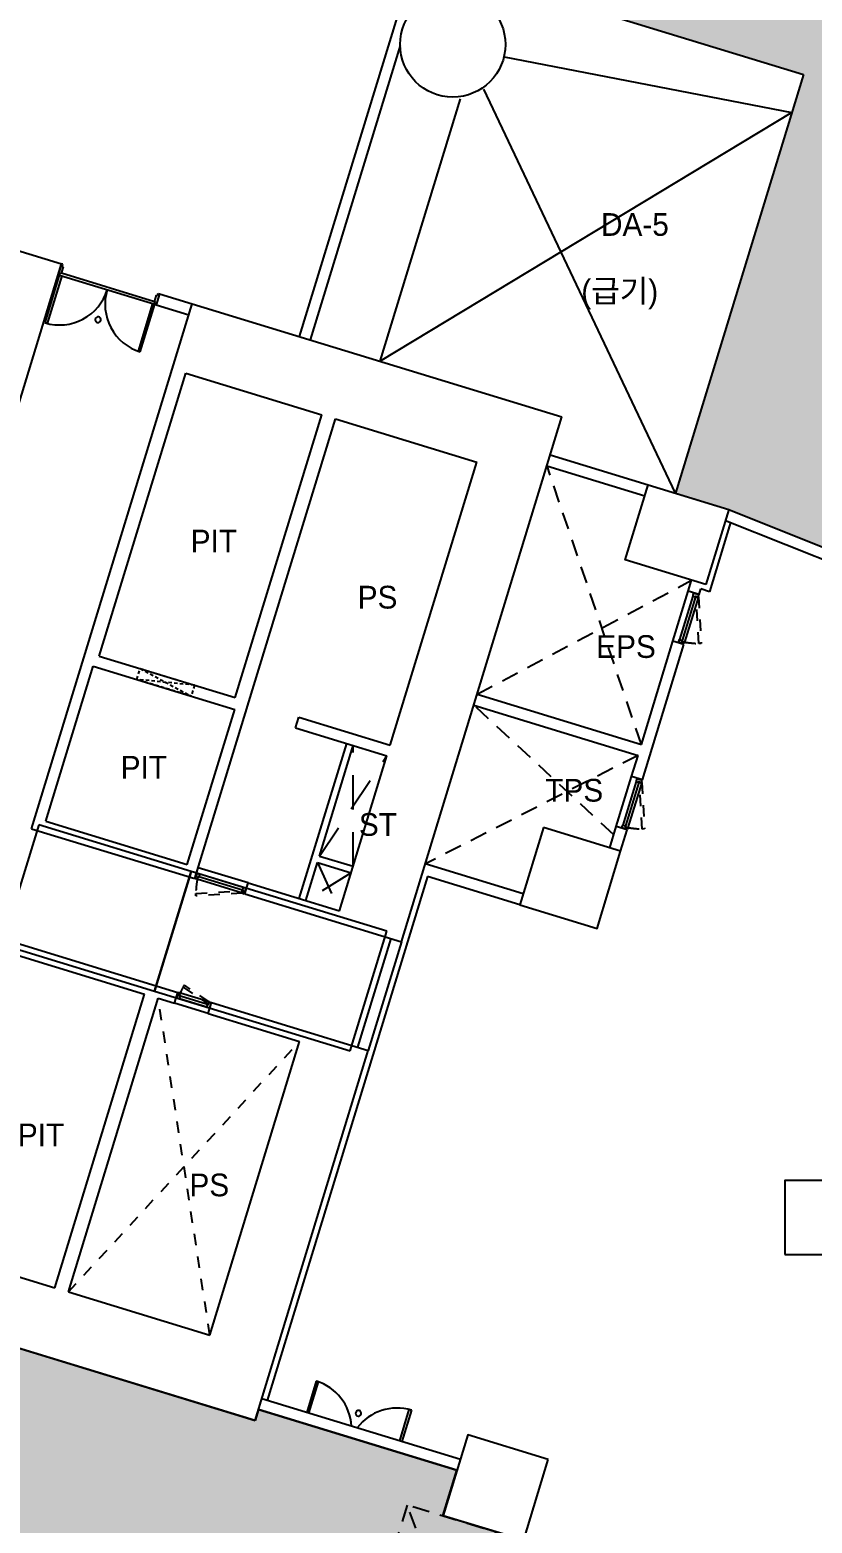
# Model space of a CAD drawing. Header units: millimetres. Extents: x -7718 to 414843, y 91724 to 341395.
# Drawn here: x 343287 to 357043, y 212704 to 238959 of the extents above; entities that cross this region are included whole.
import ezdxf
from ezdxf.enums import TextEntityAlignment as Align

# ---------------------------------------------------------------- set-up
doc = ezdxf.new("R2010")
doc.units = ezdxf.units.MM
doc.header["$LTSCALE"] = 200
doc.header["$MEASUREMENT"] = 0
doc.linetypes.add('HID', pattern=[5, 3, -2])
doc.linetypes.add('HIDDEN', pattern=[2, 1, -1])
for name, color, linetype in [('DOOR', 4, 'CONTINUOUS'), ('e-plan', 9, 'CONTINUOUS'), ('sol-252', 252, 'CONTINUOUS'), ('w1', 3, 'CONTINUOUS')]:
    doc.layers.add(name, color=color, linetype=linetype)
doc.styles.add('kiahn', font='HY울릉도L.TTF')

# ---------------------------------------------------------------- blocks, each defined once
blk = doc.blocks.new('asd600')
at = {"layer": 'DOOR'}
for p, q in [((-100, 50), (-100, 550)), ((-50, 50), (-50, 550)), ((0, 35), (0, 565))]:
    blk.add_line(p, q, dxfattribs=at)
for points in [[(0, 600), (-100, 600), (-100, 565), (-100, 565), (-100, 550), (-50, 550), (-50, 565), (0, 565)], [(0, 0), (-100, 0), (-100, 35), (-100, 35), (-100, 50), (-50, 50), (-50, 35), (0, 35)]]:
    blk.add_lwpolyline(points, close=True, dxfattribs=at)
at = {"layer": 'DOOR', "linetype": 'HIDDEN'}
blk.add_lwpolyline([(154, 537), (116, 549), (-37, 49), (0, 35), (154, 537)], dxfattribs=at)
blk.add_arc((0, 135), 430, 74.3641, 90, dxfattribs=at)

msp = doc.modelspace()

# ---------------------------------------------------------------- hatches: boundary and pattern name
at = {"layer": 'sol-252'}
for points in [[(353370, 243434), (351916, 239696), (356890, 238176), (354638, 230812), (355576, 230526), (359857, 228814), (365160, 223509), (369553, 223509), (369553, 213709), (372053, 213709), (372053, 216309), (380353, 216309), (380353, 223509), (380053, 223509), (380053, 224109), (380353, 224109), (380353, 233809), (370418, 233809), (364064, 240165)], [(325603, 215829), (325603, 207579), (329653, 207579), (329653, 210579), (332128, 210579), (332128, 212329), (341302, 212329), (349695, 208644), (351652, 208403), (352220, 212320), (350552, 212830), (350798, 213634), (347308, 214702), (347249, 214510), (342937, 215829)]]:
    msp.add_hatch(color=256, dxfattribs=at).paths.add_polyline_path(points)

# ---------------------------------------------------------------- linework, layer by layer
at = {"layer": 'e-plan'}
for p, q in [((350130, 240452), (348025, 233566)), ((351916, 239696), (356890, 238176)), ((351916, 239696), (356890, 238176)), ((349799, 238686), (348216, 233508)), ((351628, 238483), (356685, 237505)), ((356890, 238176), (354638, 230812)), ((356890, 238176), (354638, 230812)), ((354638, 230812), (351272, 237918)), ((349448, 233131), (350859, 237747)), ((356685, 237505), (349448, 233131)), ((337343, 236832), (343846, 234844)), ((341590, 227466), (343846, 234844)), ((343846, 234844), (343787, 234653)), ((343842, 234678), (343877, 234792)), ((343869, 234837), (343846, 234844)), ((343858, 234798), (343869, 234837)), ((343877, 234792), (343858, 234798)), ((343555, 233808), (343811, 234645)), ((343849, 234634), (343593, 233797)), ((343787, 234653), (343811, 234645)), ((343811, 234645), (343823, 234684)), ((343811, 234645), (345485, 234134)), ((343811, 234645), (343849, 234634)), ((343823, 234684), (343842, 234678)), ((345477, 234178), (343842, 234678)), ((345477, 234178), (345512, 234292)), ((345567, 234318), (345508, 234126)), ((345567, 234318), (345508, 234126)), ((345512, 234292), (345531, 234287)), ((345531, 234287), (345543, 234325)), ((345543, 234325), (345567, 234318)), ((345567, 234318), (346141, 234142)), ((343319, 224914), (346141, 234142)), ((345446, 234145), (345190, 233309)), ((345229, 233297), (345485, 234134)), ((345485, 234134), (345446, 234145)), ((345496, 234172), (345477, 234178)), ((345485, 234134), (345496, 234172)), ((345508, 234126), (345485, 234134)), ((345508, 234126), (346082, 233951)), ((346141, 234142), (352644, 232154)), ((343593, 233797), (343555, 233808)), ((345190, 233309), (345229, 233297)), ((344509, 227949), (346029, 232921)), ((346029, 232921), (348420, 232191)), ((346899, 227218), (348420, 232191)), ((347138, 227145), (348659, 232117)), ((348659, 232117), (351145, 231357)), ((349822, 222926), (352644, 232154)), ((349625, 226384), (351145, 231357)), ((352439, 231485), (354160, 230958)), ((352380, 231293), (354102, 230767)), ((354638, 230812), (355576, 230526)), ((355576, 230526), (359857, 228814)), ((355576, 230526), (359857, 228814)), ((355610, 230296), (355238, 229081)), ((355517, 230334), (359745, 228644)), ((354865, 229091), (354923, 229282)), ((354596, 228211), (354865, 229091)), ((354943, 229004), (354709, 228239)), ((354991, 228989), (354757, 228224)), ((355043, 228989), (354800, 228195)), ((355056, 229032), (354865, 229091)), ((355056, 229032), (355085, 229128)), ((355238, 229081), (355085, 229128)), ((354040, 226394), (354596, 228211)), ((354787, 228152), (354596, 228211)), ((344509, 227949), (346899, 227218)), ((354059, 225771), (354787, 228152)), ((343569, 225047), (344402, 227772)), ((344402, 227772), (346889, 227012)), ((347080, 226953), (347138, 227145)), ((351152, 227277), (354040, 226394)), ((346055, 224286), (346889, 227012)), ((346188, 224037), (347080, 226953)), ((347960, 226684), (348018, 226876)), ((347960, 226684), (348018, 226876)), ((347960, 226684), (348018, 226876)), ((348018, 226876), (349625, 226384)), ((351094, 227086), (353982, 226203)), ((347960, 226684), (349566, 226193)), ((348025, 223684), (348859, 226410)), ((348380, 224433), (348973, 226375)), ((348733, 223468), (349566, 226193)), ((353868, 225830), (353982, 226203)), ((353599, 224950), (353868, 225830)), ((354059, 225771), (353868, 225830)), ((353946, 225743), (353712, 224978)), ((353994, 225728), (353760, 224963)), ((354046, 225728), (353803, 224934)), ((343569, 225047), (346055, 224286)), ((343444, 224980), (342801, 222876)), ((343319, 224914), (346188, 224037)), ((346122, 224162), (343444, 224980)), ((353485, 224577), (353599, 224950)), ((353790, 224891), (353599, 224950)), ((353676, 224518), (353790, 224891)), ((346188, 224037), (346247, 224228)), ((347126, 223959), (346247, 224228)), ((347126, 223959), (346247, 224228)), ((347126, 223959), (346247, 224228)), ((348140, 223649), (348345, 224318)), ((348345, 224318), (348938, 224137)), ((348380, 224433), (348973, 224252)), ((351962, 223767), (350240, 224293)), ((346122, 224162), (345479, 222058)), ((345479, 222058), (346122, 224162)), ((349564, 223109), (346122, 224162)), ((347025, 223781), (346231, 224024)), ((347025, 223833), (346260, 224067)), ((347040, 223881), (346275, 224115)), ((347068, 223768), (347126, 223959)), ((347068, 223768), (347126, 223959)), ((347068, 223768), (347126, 223959)), ((347126, 223959), (348733, 223468)), ((350279, 224072), (347463, 214863)), ((351903, 223576), (350279, 224072)), ((347068, 223768), (349822, 222926)), ((342735, 223001), (345890, 222036)), ((348921, 221005), (349564, 223109)), ((349632, 222984), (349047, 221071)), ((349823, 222925), (349239, 221013)), ((342801, 222876), (345479, 222058)), ((342915, 222737), (345306, 222006)), ((343727, 216842), (345306, 222006)), ((343966, 216769), (345545, 221933)), ((345479, 222058), (348921, 221005)), ((345545, 221933), (345832, 221845)), ((345832, 221845), (345890, 222036)), ((346425, 221664), (346483, 221855)), ((346483, 221855), (349237, 221013)), ((346425, 221664), (345832, 221845)), ((346425, 221664), (348031, 221173)), ((346453, 216009), (348031, 221173)), ((347249, 214510), (349237, 221013)), ((341336, 217573), (343727, 216842)), ((343966, 216769), (346453, 216009)), ((340746, 216498), (347249, 214510)), ((347249, 214510), (342937, 215829)), ((348324, 215201), (348156, 214651)), ((348195, 214640), (348363, 215189)), ((348363, 215189), (348324, 215201)), ((347366, 214893), (350857, 213826)), ((347308, 214702), (347249, 214510)), ((347308, 214702), (350798, 213634)), ((350798, 213634), (347308, 214702)), ((349792, 214151), (349960, 214701)), ((349998, 214689), (349830, 214140)), ((349960, 214701), (349998, 214689)), ((350552, 212830), (350798, 213634)), ((352220, 212320), (350552, 212830))]:
    msp.add_line(p, q, dxfattribs=at)
at = {"layer": 'e-plan', "linetype": 'HID', "ltscale": 0.5}
for p, q in [((354040, 226394), (352382, 231293)), ((351154, 227276), (354923, 229282)), ((353555, 224806), (351095, 227085)), ((353982, 226203), (350242, 224293)), ((349923, 213022), (349695, 212275)), ((351652, 208403), (349923, 213022)), ((352220, 212320), (349923, 213022))]:
    msp.add_line(p, q, dxfattribs=at)
at = {"layer": 'e-plan', "linetype": 'HID', "ltscale": 0.1}
for p, q in [((345167, 227538), (345226, 227729)), ((345226, 227729), (346124, 227246)), ((345226, 227729), (346182, 227437)), ((346182, 227437), (345167, 227538)), ((346124, 227246), (345167, 227538)), ((346182, 227437), (346124, 227246))]:
    msp.add_line(p, q, dxfattribs=at)
at = {"layer": 'e-plan', "linetype": 'HID'}
for p, q in [((348973, 224252), (348973, 226375)), ((348380, 224433), (349566, 226193)), ((348345, 224318), (348733, 223468)), ((348938, 224137), (348140, 223649))]:
    msp.add_line(p, q, dxfattribs=at)
at = {"layer": 'e-plan', "linetype": 'HIDDEN'}
for p, q in [((346453, 216009), (345545, 221933)), ((343966, 216769), (348031, 221173))]:
    msp.add_line(p, q, dxfattribs=at)
at = {"layer": 'e-plan', "ltscale": 0.5}
for points in [[(355172, 229206), (353757, 229639), (354160, 230958), (355576, 230526), (355172, 229206)], [(352318, 224934), (351903, 223576), (353261, 223160), (353676, 224518), (352318, 224934)], [(352404, 213823), (350988, 214256), (350556, 212841), (351971, 212408), (352404, 213823)]]:
    msp.add_lwpolyline(points, dxfattribs=at)
at = {"layer": 'e-plan'}
for points in [[(355053, 229023), (354958, 229052), (354947, 229018), (354947, 229018), (354943, 229004), (354991, 228989), (354995, 229004), (355043, 228989)], [(354790, 228162), (354694, 228191), (354705, 228225), (354705, 228225), (354709, 228239), (354757, 228224), (354752, 228210), (354800, 228195)], [(354056, 225762), (353961, 225791), (353950, 225757), (353950, 225757), (353946, 225743), (353994, 225728), (353998, 225743), (354046, 225728)], [(353793, 224901), (353697, 224930), (353708, 224964), (353708, 224964), (353712, 224978), (353760, 224963), (353755, 224949), (353803, 224934)], [(346198, 224034), (346227, 224129), (346260, 224119), (346260, 224119), (346275, 224115), (346260, 224067), (346246, 224071), (346231, 224024)], [(347058, 223771), (347088, 223866), (347054, 223876), (347054, 223876), (347040, 223881), (347025, 223833), (347040, 223829), (347025, 223781)]]:
    msp.add_lwpolyline(points, close=True, dxfattribs=at)
at = {"layer": 'e-plan', "linetype": 'HIDDEN'}
for points in [[(355091, 228170), (355051, 228169), (355003, 228986), (355043, 228989), (355091, 228170)], [(354094, 224909), (354054, 224908), (354006, 225725), (354046, 225728), (354094, 224909)], [(346206, 223732), (346205, 223772), (347022, 223821), (347025, 223781), (346206, 223732)]]:
    msp.add_lwpolyline(points, dxfattribs=at)
at = {"layer": 'e-plan', "ltscale": 0.5}
msp.add_lwpolyline([(356563, 217429), (357863, 217429), (357863, 218729), (356563, 218729)], close=True, dxfattribs=at)
msp.add_circle((350724, 238701), 925, dxfattribs=at)
at = {"layer": 'e-plan'}
for centre, radius, start, end in [((343811, 234645), 875, 253, 343.0001), ((345485, 234134), 875, 162.9999, 253), ((344487, 233863), 50, 13, 193), ((344487, 233863), 50, 193, 13), ((348069, 214364), 875, 3.0585, 73.0001), ((349066, 214634), 50, 13.0001, 193.0001), ((349066, 214634), 50, 193.0001, 13.0001), ((349742, 213853), 875, 73.0001, 142.9417)]:
    msp.add_arc(centre, radius, start, end, dxfattribs=at)
at = {"layer": 'e-plan', "linetype": 'HIDDEN'}
for centre, start, end in [((355133, 230163), 260.4052, 267.6585), ((354136, 226902), 260.4052, 267.6585), ((348199, 223691), 170.4065, 177.6597)]:
    msp.add_arc(centre, 1996, start, end, dxfattribs=at)

# ---------------------------------------------------------------- block references
at = {"layer": 'w1', "rotation": 73.0000005038172}
msp.add_blockref('asd600', (346474, 221858), dxfattribs=at)

# ---------------------------------------------------------------- texts
at = {"layer": 'e-plan', "style": 'kiahn'}
for s, p in [('DA-5', (354523, 235337)), ('(급기)', (354336, 234168)), ('PS', (349750, 228784)), ('EPS', (354294, 227916)), ('TPS', (353369, 225389)), ('ST', (349742, 224788)), ('PS', (346792, 218450))]:
    msp.add_text(s, height=400, dxfattribs=at).set_placement(p, align=Align.RIGHT)
for p in [(346523, 229970), (345292, 225993), (343484, 219529)]:
    msp.add_text('PIT', height=400, dxfattribs=at).set_placement(p, align=Align.MIDDLE)

doc.saveas('drawing.dxf')
